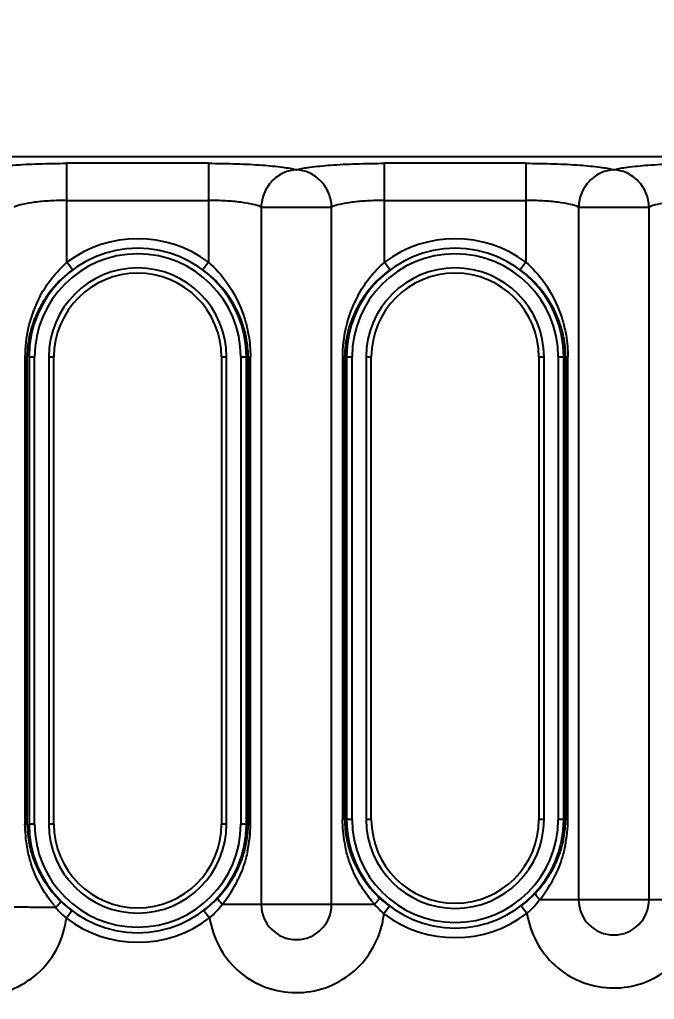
# Model space of a CAD drawing. Header units: millimetres. Extents: x 1147 to 12155, y -6137 to -4403.
# Drawn here: x 2883.8 to 2918, y -5393.4 to -5340.7 of the extents above; entities that cross this region are included whole.
import ezdxf

# ---------------------------------------------------------------- set-up
doc = ezdxf.new("R2010")
doc.units = ezdxf.units.MM
doc.header["$LTSCALE"] = 16.335
doc.header["$PDMODE"] = 3
doc.header["$PDSIZE"] = 0.3125
doc.layers.get('0').update_dxf_attribs({"linetype": 'CONTINUOUS'})
doc.layers.get('Defpoints').update_dxf_attribs({"linetype": 'CONTINUOUS'})
doc.styles.get("Standard").update_dxf_attribs({"font": 'txt', "width": 0.8})
doc.dimstyles.get("Standard").update_dxf_attribs({"dimtxt": 0.15625, "dimasz": 0.1875, "dimexe": 0.125, "dimexo": 0.0625, "dimtad": 0, "dimtih": 1, "dimtoh": 1, "dimdsep": 46, "dimtxsty": 'Standard', "dimcen": 0.09, "dimadec": 0, "dimazin": 0, "dimtp": 0.01, "dimtm": 0.01, "dimtfac": 1, "dimtofl": 0, "dimtmove": 0, "dimatfit": 3, "dimfxl": 0, "dimtolj": 1, "dimarcsym": 0})

# ---------------------------------------------------------------- blocks, each defined once
blk = doc.blocks.new('*D729')
at = {"color": 4, "lineweight": -2}
blk.add_line((2956.993, -5343.272), (3165.393, -5343.272), dxfattribs=at)
at = {"layer": 'Defpoints', "color": 0}
for p in [(2876.631, -5263.772), (2956.931, -5343.272), (3165.393, -5343.272)]:
    blk.add_point(p, dxfattribs=at)
at = {"color": 6, "insert": (3177.66, -5343.272), "char_height": 8, "attachment_point": 5}
blk.add_mtext('\\A1;79.50', dxfattribs=at)
blk = doc.blocks.new('*D730')
at = {"color": 4, "lineweight": -2}
blk.add_line((3079.093, -5391.772), (3165.393, -5391.772), dxfattribs=at)
at = {"layer": 'Defpoints', "color": 0}
for p in [(2876.631, -5263.772), (3079.031, -5391.772), (3165.393, -5391.772)]:
    blk.add_point(p, dxfattribs=at)
at = {"color": 6, "insert": (3179.26, -5391.772), "char_height": 8, "attachment_point": 5}
blk.add_mtext('\\A1;128.00', dxfattribs=at)
blk = doc.blocks.new('*D731')
at = {"color": 4, "lineweight": -2}
blk.add_line((3101.269, -5410.772), (3165.393, -5410.772), dxfattribs=at)
at = {"layer": 'Defpoints', "color": 0}
for p in [(2876.631, -5263.772), (3101.207, -5410.772), (3165.393, -5410.772)]:
    blk.add_point(p, dxfattribs=at)
at = {"color": 6, "insert": (3179.26, -5410.772), "char_height": 8, "attachment_point": 5}
blk.add_mtext('\\A1;147.00', dxfattribs=at)
blk = doc.blocks.new('*D732')
at = {"color": 4, "lineweight": -2}
blk.add_line((2882.256, -5430.772), (3165.393, -5430.772), dxfattribs=at)
at = {"layer": 'Defpoints', "color": 0}
for p in [(2876.631, -5263.772), (2882.193, -5430.772), (3165.393, -5430.772)]:
    blk.add_point(p, dxfattribs=at)
at = {"color": 6, "insert": (3179.26, -5430.772), "char_height": 8, "attachment_point": 5}
blk.add_mtext('\\A1;167.00', dxfattribs=at)
blk = doc.blocks.new('*D733')
at = {"color": 4, "lineweight": -2}
for p, q in [((3032.193, -5438.772), (3125.393, -5438.772)), ((3125.393, -5438.772), (3145.393, -5442.058)), ((3145.393, -5442.058), (3165.393, -5442.058))]:
    blk.add_line(p, q, dxfattribs=at)
at = {"layer": 'Defpoints', "color": 0}
for p in [(2876.631, -5263.772), (3032.131, -5438.772), (3165.393, -5442.058)]:
    blk.add_point(p, dxfattribs=at)
at = {"color": 6, "insert": (3179.26, -5442.058), "char_height": 8, "attachment_point": 5}
blk.add_mtext('\\A1;175.00', dxfattribs=at)
blk = doc.blocks.new('*D734')
at = {"color": 4, "lineweight": -2}
blk.add_line((3121.693, -5468.772), (3165.393, -5468.772), dxfattribs=at)
at = {"layer": 'Defpoints', "color": 0}
for p in [(2876.631, -5263.772), (3121.631, -5468.772), (3165.393, -5468.772)]:
    blk.add_point(p, dxfattribs=at)
at = {"color": 6, "insert": (3179.793, -5468.772), "char_height": 8, "attachment_point": 5}
blk.add_mtext('\\A1;205.00', dxfattribs=at)
blk = doc.blocks.new('*D747')
at = {"color": 4, "lineweight": -2}
blk.add_line((2954.631, -5436.334), (2954.631, -5507.604), dxfattribs=at)
at = {"layer": 'Defpoints', "color": 0}
for p in [(2876.631, -5263.772), (2954.631, -5436.272), (2954.631, -5507.604)]:
    blk.add_point(p, dxfattribs=at)
at = {"color": 6, "insert": (2954.631, -5519.337), "char_height": 8, "attachment_point": 5, "rotation": 90}
blk.add_mtext('\\A1;78.00', dxfattribs=at)
blk = doc.blocks.new('*D749')
at = {"color": 4, "lineweight": -2}
blk.add_line((2986.631, -5274.55), (2986.631, -5507.604), dxfattribs=at)
at = {"layer": 'Defpoints', "color": 0}
for p in [(2876.631, -5263.772), (2986.631, -5274.488), (2986.631, -5507.604)]:
    blk.add_point(p, dxfattribs=at)
at = {"color": 6, "insert": (2986.631, -5519.871), "char_height": 8, "attachment_point": 5, "rotation": 90}
blk.add_mtext('\\A1;110.00', dxfattribs=at)
blk = doc.blocks.new('*D750')
at = {"color": 4, "lineweight": -2}
blk.add_line((3026.631, -5444.334), (3026.631, -5507.604), dxfattribs=at)
at = {"layer": 'Defpoints', "color": 0}
for p in [(2876.631, -5263.772), (3026.631, -5444.272), (3026.631, -5507.604)]:
    blk.add_point(p, dxfattribs=at)
at = {"color": 6, "insert": (3026.631, -5520.937), "char_height": 8, "attachment_point": 5, "rotation": 90}
blk.add_mtext('\\A1;150.00', dxfattribs=at)
blk = doc.blocks.new('*D751')
at = {"color": 4, "lineweight": -2}
blk.add_line((3074.631, -5396.234), (3074.631, -5507.604), dxfattribs=at)
at = {"layer": 'Defpoints', "color": 0}
for p in [(2876.631, -5263.772), (3074.631, -5396.172), (3074.631, -5507.604)]:
    blk.add_point(p, dxfattribs=at)
at = {"color": 6, "insert": (3074.631, -5521.471), "char_height": 8, "attachment_point": 5, "rotation": 90}
blk.add_mtext('\\A1;198.00', dxfattribs=at)
blk = doc.blocks.new('*D752')
at = {"color": 4, "lineweight": -2}
for p, q in [((3076.129, -5328.214), (3076.129, -5467.604)), ((3076.129, -5467.604), (3085.917, -5487.604)), ((3085.917, -5487.604), (3085.917, -5507.604))]:
    blk.add_line(p, q, dxfattribs=at)
at = {"layer": 'Defpoints', "color": 0}
for p in [(2876.631, -5263.772), (3076.129, -5328.151), (3085.917, -5507.604)]:
    blk.add_point(p, dxfattribs=at)
at = {"color": 6, "insert": (3085.917, -5522.004), "char_height": 8, "attachment_point": 5, "rotation": 90}
blk.add_mtext('\\A1;199.50', dxfattribs=at)
blk = doc.blocks.new('*D753')
at = {"color": 4, "lineweight": -2}
blk.add_line((3106.631, -5328.592), (3106.631, -5507.604), dxfattribs=at)
at = {"layer": 'Defpoints', "color": 0}
for p in [(2876.631, -5263.772), (3106.631, -5328.529), (3106.631, -5507.604)]:
    blk.add_point(p, dxfattribs=at)
at = {"color": 6, "insert": (3106.631, -5522.004), "char_height": 8, "attachment_point": 5, "rotation": 90}
blk.add_mtext('\\A1;230.00', dxfattribs=at)
blk = doc.blocks.new('*D754')
at = {"color": 4, "lineweight": -2}
blk.add_line((3121.631, -5475.261), (3121.631, -5507.604), dxfattribs=at)
at = {"layer": 'Defpoints', "color": 0}
for p in [(2876.631, -5263.772), (3121.631, -5475.198), (3121.631, -5507.604)]:
    blk.add_point(p, dxfattribs=at)
at = {"color": 6, "insert": (3121.631, -5522.537), "char_height": 8, "attachment_point": 5, "rotation": 90}
blk.add_mtext('\\A1;245.00', dxfattribs=at)
blk = doc.blocks.new('*D766')
at = {"color": 4, "lineweight": -2}
for p, q in [((3098.631, -5291.234), (3098.631, -5467.483)), ((3098.631, -5467.483), (3098.531, -5487.483)), ((3098.531, -5487.483), (3098.531, -5507.483))]:
    blk.add_line(p, q, dxfattribs=at)
at = {"layer": 'Defpoints', "color": 0}
for p in [(2876.631, -5263.772), (3098.631, -5291.172), (3098.531, -5507.483)]:
    blk.add_point(p, dxfattribs=at)
at = {"color": 6, "insert": (3098.531, -5522.416), "char_height": 8, "attachment_point": 5, "rotation": 90}
blk.add_mtext('\\A1;222.00', dxfattribs=at)

msp = doc.modelspace()

# ---------------------------------------------------------------- linework, layer by layer
at = {"color": 7, "linetype": 'Continuous'}
for p, q in [((2825.691, -5348.033), (2937.626, -5348.033)), ((2894.013, -5348.395), (2886.397, -5348.395)), ((2886.397, -5353.719), (2886.397, -5348.395)), ((2894.013, -5348.395), (2894.013, -5353.719)), ((2911.106, -5348.395), (2903.491, -5348.395)), ((2903.491, -5353.719), (2903.491, -5348.395)), ((2911.106, -5348.395), (2911.106, -5353.719)), ((2886.397, -5350.395), (2894.013, -5350.395)), ((2903.491, -5350.395), (2911.106, -5350.395)), ((2896.856, -5350.747), (2900.647, -5350.747)), ((2896.856, -5350.747), (2896.856, -5388.28)), ((2900.647, -5388.28), (2900.647, -5350.747)), ((2913.95, -5350.747), (2917.741, -5350.747)), ((2913.95, -5350.747), (2913.95, -5388.029)), ((2917.741, -5388.029), (2917.741, -5350.747)), ((2886.697, -5354.12), (2886.397, -5353.719)), ((2894.013, -5353.719), (2893.713, -5354.12)), ((2903.791, -5354.12), (2903.491, -5353.719)), ((2911.106, -5353.719), (2910.806, -5354.12)), ((2884.258, -5358.819), (2884.134, -5358.819)), ((2884.134, -5358.819), (2884.134, -5383.956)), ((2884.258, -5383.956), (2884.258, -5358.819)), ((2884.354, -5358.819), (2884.654, -5358.819)), ((2884.354, -5358.819), (2884.354, -5383.956)), ((2884.654, -5383.956), (2884.654, -5358.819)), ((2885.415, -5358.819), (2885.691, -5358.819)), ((2885.415, -5358.819), (2885.415, -5383.956)), ((2885.691, -5383.956), (2885.691, -5358.819)), ((2894.719, -5358.819), (2894.995, -5358.819)), ((2894.719, -5358.819), (2894.719, -5383.956)), ((2894.995, -5383.956), (2894.995, -5358.819)), ((2895.756, -5358.819), (2896.057, -5358.819)), ((2895.756, -5358.819), (2895.756, -5383.956)), ((2896.057, -5383.956), (2896.057, -5358.819)), ((2896.152, -5358.819), (2896.276, -5358.819)), ((2896.152, -5358.819), (2896.152, -5383.956)), ((2896.276, -5383.956), (2896.276, -5358.819)), ((2901.352, -5358.819), (2901.227, -5358.819)), ((2901.227, -5358.819), (2901.227, -5383.705)), ((2901.352, -5383.705), (2901.352, -5358.819)), ((2901.447, -5358.819), (2901.748, -5358.819)), ((2901.447, -5358.819), (2901.447, -5383.705)), ((2901.748, -5383.705), (2901.748, -5358.819)), ((2902.509, -5358.819), (2902.785, -5358.819)), ((2902.509, -5358.819), (2902.509, -5383.705)), ((2902.785, -5383.705), (2902.785, -5358.819)), ((2911.812, -5358.819), (2912.088, -5358.819)), ((2911.812, -5358.819), (2911.812, -5383.705)), ((2912.088, -5383.705), (2912.088, -5358.819)), ((2912.849, -5358.819), (2913.15, -5358.819)), ((2912.849, -5358.819), (2912.849, -5383.705)), ((2913.15, -5383.705), (2913.15, -5358.819)), ((2913.245, -5358.819), (2913.37, -5358.819)), ((2913.245, -5358.819), (2913.245, -5383.705)), ((2913.37, -5383.705), (2913.37, -5358.819)), ((2884.258, -5383.956), (2884.134, -5383.956)), ((2884.654, -5383.956), (2884.354, -5383.956)), ((2885.691, -5383.956), (2885.415, -5383.956)), ((2894.995, -5383.956), (2894.719, -5383.956)), ((2896.057, -5383.956), (2895.756, -5383.956)), ((2896.152, -5383.956), (2896.276, -5383.956)), ((2901.352, -5383.705), (2901.227, -5383.705)), ((2901.748, -5383.705), (2901.447, -5383.705)), ((2902.785, -5383.705), (2902.509, -5383.705)), ((2912.088, -5383.705), (2911.812, -5383.705)), ((2913.15, -5383.705), (2912.849, -5383.705)), ((2913.245, -5383.705), (2913.37, -5383.705)), ((2902.957, -5388.28), (2894.762, -5388.28)), ((2903.766, -5388.385), (2903.464, -5388.785)), ((2910.864, -5388.359), (2911.169, -5388.758)), ((2920.191, -5388.029), (2911.855, -5388.029)), ((2885.793, -5388.452), (2884.834, -5388.444)), ((2886.665, -5388.63), (2886.362, -5389.03)), ((2893.771, -5388.611), (2894.076, -5389.009))]:
    msp.add_line(p, q, dxfattribs=at)
for centre, radius, start, end in [((2890.205, -5358.819), 6.365, 53.254, 126.746), ((2907.299, -5358.819), 6.365, 53.254, 126.746), ((2890.205, -5358.819), 5.852, 0, 180), ((2907.299, -5358.819), 5.852, 0, 180), ((2890.205, -5358.819), 5.551, 0, 180), ((2907.299, -5358.819), 5.551, 0, 180), ((2890.205, -5358.819), 4.79, 0, 180), ((2890.439, -5359.146), 6.265, 126.6715, 140.6233), ((2889.964, -5359.153), 6.275, 42.4543, 53.3202), ((2907.299, -5358.819), 4.79, 0, 180), ((2907.532, -5359.146), 6.265, 126.6715, 140.6233), ((2907.058, -5359.153), 6.275, 42.4543, 53.3202), ((2890.205, -5358.819), 4.514, 0, 180), ((2907.299, -5358.819), 4.514, 0, 180), ((2890.309, -5359.038), 6.097, 140.6354, 149.1366), ((2907.403, -5359.038), 6.097, 140.6354, 149.1366), ((2890.999, -5358.786), 6.86, 151.7095, 167.0764), ((2908.092, -5358.786), 6.86, 151.7095, 167.0764), ((2890.162, -5358.949), 5.924, 149.1427, 157.8689), ((2907.255, -5358.949), 5.924, 149.1427, 157.8689), ((2889.983, -5358.875), 5.732, 157.8753, 165.8913), ((2907.077, -5358.875), 5.732, 157.8753, 165.8913), ((2891.119, -5358.823), 6.985, 167.0025, 179.9679), ((2908.213, -5358.823), 6.985, 167.0025, 179.9679), ((2889.822, -5358.833), 5.565, 165.906, 173.2916), ((2890.521, -5358.836), 5.631, 0.1707, 11.287), ((2906.916, -5358.833), 5.565, 165.906, 173.2916), ((2907.615, -5358.836), 5.631, 0.1707, 11.287), ((2889.713, -5358.819), 5.455, 173.3051, 179.994), ((2906.807, -5358.819), 5.455, 173.3051, 179.994), ((2889.895, -5383.939), 5.637, 180.1798, 191.5572), ((2890.205, -5383.956), 5.852, 180, 0), ((2890.205, -5383.956), 5.551, 180, 360), ((2890.205, -5383.956), 4.79, 180, 360), ((2890.205, -5383.956), 4.514, 180, 0), ((2889.354, -5383.957), 6.922, 347.9149, 0.0027), ((2906.994, -5383.686), 5.642, 180.1875, 191.7637), ((2907.299, -5383.705), 5.852, 180, 0), ((2907.299, -5383.705), 5.551, 180, 360), ((2907.299, -5383.705), 4.79, 180, 360), ((2907.299, -5383.705), 4.514, 180, 0), ((2906.448, -5383.705), 6.922, 347.9149, 0.0027), ((2890.56, -5383.951), 5.59, 339.4433, 346.636), ((2907.654, -5383.699), 5.59, 339.4445, 346.636), ((2907.426, -5383.606), 5.836, 331.2454, 339.3673), ((2890.21, -5383.802), 5.979, 202.3928, 213.7429), ((2890.332, -5383.857), 5.836, 331.2454, 339.366), ((2907.314, -5383.544), 5.991, 202.8142, 214.4036), ((2890.023, -5383.695), 6.185, 326.9254, 331.3052), ((2906.679, -5383.835), 6.662, 320.9841, 334.6382), ((2907.117, -5383.443), 6.185, 326.9254, 331.3052), ((2889.586, -5384.086), 6.662, 320.9841, 334.6382), ((2892.931, -5382.569), 9.25, 218.5238, 219.4901), ((2890.479, -5383.582), 6.327, 225.5428, 230.5313), ((2898.752, -5388.28), 1.896, 180, 0), ((2910.015, -5382.275), 9.267, 219.4488, 220.39), ((2907.201, -5384.536), 5.66, 221.4134, 223.8461), ((2907.576, -5383.326), 6.333, 226.4973, 230.8872), ((2907.67, -5383.212), 6.481, 230.8781, 232.9536), ((2915.845, -5388.029), 1.896, 180.0001, 359.9999), ((2890.113, -5384.781), 5.669, 220.3572, 223.1043), ((2889.88, -5385.002), 5.349, 223.0769, 228.8664), ((2890.586, -5383.453), 6.494, 230.5195, 232.8577), ((2906.999, -5384.733), 5.378, 223.8247, 228.8934), ((2898.752, -5388.28), 4.739, 345.5025, 353.8825), ((2907.299, -5383.705), 6.365, 232.9511, 307.4549), ((2881.471, -5388.424), 4.928, 345.9715, 352.9325), ((2890.205, -5383.956), 6.365, 232.8591, 307.4549), ((2876.631, -3398.597), 1997.698, 265.604565, 274.395435), ((2876.631, -3398.597), 1998.398, 265.604565, 274.395435), ((2876.631, -3398.597), 1999.273, 265.604565, 274.395435)]:
    msp.add_arc(centre, radius, start, end, dxfattribs=at)
for points, knots in [([(2881.658, -5348.747), (2881.895, -5348.677), (2882.509, -5348.58), (2883.581, -5348.476), (2884.92, -5348.411), (2885.889, -5348.395), (2886.397, -5348.395)], [0, 0, 0, 0, 0.155949, 0.389404, 0.679649, 1, 1, 1, 1]), ([(2894.013, -5348.395), (2894.521, -5348.395), (2895.49, -5348.411), (2896.829, -5348.476), (2897.901, -5348.58), (2898.515, -5348.677), (2898.752, -5348.747)], [0, 0, 0, 0, 0.320374, 0.610618, 0.844066, 1, 1, 1, 1]), ([(2898.752, -5348.747), (2898.518, -5348.756), (2898.024, -5348.873), (2897.394, -5349.326), (2896.972, -5349.991), (2896.864, -5350.501), (2896.856, -5350.747)], [0, 0, 0, 0, 0.233579, 0.491555, 0.754782, 1, 1, 1, 1]), ([(2898.752, -5348.747), (2898.989, -5348.677), (2899.602, -5348.58), (2900.675, -5348.476), (2902.013, -5348.411), (2902.982, -5348.395), (2903.491, -5348.395)], [0, 0, 0, 0, 0.155949, 0.389404, 0.679649, 1, 1, 1, 1]), ([(2900.647, -5350.747), (2900.639, -5350.501), (2900.532, -5349.991), (2900.11, -5349.326), (2899.48, -5348.873), (2898.986, -5348.756), (2898.752, -5348.747)], [0, 0, 0, 0, 0.245218, 0.508445, 0.766421, 1, 1, 1, 1]), ([(2911.106, -5348.395), (2911.615, -5348.395), (2912.584, -5348.411), (2913.922, -5348.476), (2914.995, -5348.58), (2915.608, -5348.677), (2915.845, -5348.747)], [0, 0, 0, 0, 0.320374, 0.610618, 0.844066, 1, 1, 1, 1]), ([(2915.845, -5348.747), (2915.611, -5348.756), (2915.117, -5348.873), (2914.487, -5349.326), (2914.065, -5349.991), (2913.958, -5350.501), (2913.95, -5350.747)], [0, 0, 0, 0, 0.233579, 0.491555, 0.754782, 1, 1, 1, 1]), ([(2915.845, -5348.747), (2916.082, -5348.677), (2916.696, -5348.58), (2917.768, -5348.476), (2919.107, -5348.411), (2920.076, -5348.395), (2920.584, -5348.395)], [0, 0, 0, 0, 0.155949, 0.389404, 0.679649, 1, 1, 1, 1]), ([(2917.741, -5350.747), (2917.733, -5350.501), (2917.625, -5349.991), (2917.204, -5349.326), (2916.573, -5348.873), (2916.079, -5348.756), (2915.845, -5348.747)], [0, 0, 0, 0, 0.245218, 0.508445, 0.766421, 1, 1, 1, 1]), ([(2886.397, -5350.395), (2886.092, -5350.395), (2885.51, -5350.411), (2884.705, -5350.476), (2884.06, -5350.58), (2883.691, -5350.679), (2883.554, -5350.747)], [0, 0, 0, 0, 0.318055, 0.606823, 0.840028, 1, 1, 1, 1]), ([(2896.856, -5350.747), (2896.719, -5350.679), (2896.35, -5350.58), (2895.705, -5350.476), (2894.9, -5350.411), (2894.318, -5350.395), (2894.013, -5350.395)], [0, 0, 0, 0, 0.159969, 0.39318, 0.681951, 1, 1, 1, 1]), ([(2903.491, -5350.395), (2903.185, -5350.395), (2902.603, -5350.411), (2901.798, -5350.476), (2901.153, -5350.58), (2900.785, -5350.679), (2900.647, -5350.747)], [0, 0, 0, 0, 0.318055, 0.606823, 0.840028, 1, 1, 1, 1]), ([(2913.95, -5350.747), (2913.812, -5350.679), (2913.444, -5350.58), (2912.799, -5350.476), (2911.994, -5350.411), (2911.412, -5350.395), (2911.106, -5350.395)], [0, 0, 0, 0, 0.159969, 0.39318, 0.681951, 1, 1, 1, 1]), ([(2920.584, -5350.395), (2920.279, -5350.395), (2919.697, -5350.411), (2918.892, -5350.476), (2918.247, -5350.58), (2917.878, -5350.679), (2917.741, -5350.747)], [0, 0, 0, 0, 0.318055, 0.606823, 0.840028, 1, 1, 1, 1]), ([(2895.753, -5356.76), (2895.687, -5356.592), (2895.387, -5355.928), (2894.964, -5355.321), (2894.594, -5354.917)], [0, 0, 0, 0, 0.248204, 1, 1, 1, 1]), ([(2894.993, -5354.8), (2895.389, -5355.35), (2895.808, -5356.176), (2896.052, -5357.051), (2896.103, -5357.276)], [0, 0, 0, 0, 0.746536, 1, 1, 1, 1]), ([(2912.847, -5356.76), (2912.78, -5356.592), (2912.481, -5355.928), (2912.057, -5355.321), (2911.688, -5354.917)], [0, 0, 0, 0, 0.248204, 1, 1, 1, 1]), ([(2912.087, -5354.8), (2912.482, -5355.35), (2912.902, -5356.176), (2913.145, -5357.051), (2913.196, -5357.276)], [0, 0, 0, 0, 0.746536, 1, 1, 1, 1]), ([(2896.043, -5357.734), (2896.026, -5357.649), (2895.952, -5357.319), (2895.847, -5356.995), (2895.753, -5356.76)], [0, 0, 0, 0, 0.253093, 1, 1, 1, 1]), ([(2913.136, -5357.734), (2913.12, -5357.649), (2913.045, -5357.319), (2912.94, -5356.995), (2912.847, -5356.76)], [0, 0, 0, 0, 0.253093, 1, 1, 1, 1]), ([(2896.103, -5357.276), (2896.131, -5357.4), (2896.231, -5357.909), (2896.276, -5358.428), (2896.276, -5358.819)], [0, 0, 0, 0, 0.246522, 1, 1, 1, 1]), ([(2913.196, -5357.276), (2913.224, -5357.4), (2913.325, -5357.909), (2913.37, -5358.428), (2913.37, -5358.819)], [0, 0, 0, 0, 0.246522, 1, 1, 1, 1]), ([(2884.33, -5385.593), (2884.299, -5385.46), (2884.194, -5384.92), (2884.15, -5384.37), (2884.134, -5383.956)], [0, 0, 0, 0, 0.247794, 1, 1, 1, 1]), ([(2895.998, -5385.243), (2896.023, -5385.139), (2896.111, -5384.715), (2896.151, -5384.282), (2896.152, -5383.956)], [0, 0, 0, 0, 0.247439, 1, 1, 1, 1]), ([(2901.434, -5385.388), (2901.402, -5385.251), (2901.292, -5384.696), (2901.245, -5384.13), (2901.227, -5383.705)], [0, 0, 0, 0, 0.247727, 1, 1, 1, 1]), ([(2913.092, -5384.991), (2913.117, -5384.887), (2913.205, -5384.464), (2913.245, -5384.03), (2913.245, -5383.705)], [0, 0, 0, 0, 0.247439, 1, 1, 1, 1]), ([(2884.372, -5385.068), (2884.39, -5385.155), (2884.47, -5385.499), (2884.582, -5385.836), (2884.683, -5386.079)], [0, 0, 0, 0, 0.253185, 1, 1, 1, 1]), ([(2901.47, -5384.837), (2901.489, -5384.926), (2901.571, -5385.277), (2901.688, -5385.619), (2901.792, -5385.867)], [0, 0, 0, 0, 0.253203, 1, 1, 1, 1]), ([(2913.216, -5385.154), (2913.188, -5385.288), (2913.06, -5385.813), (2912.871, -5386.324), (2912.699, -5386.688)], [0, 0, 0, 0, 0.253593, 1, 1, 1, 1]), ([(2884.842, -5387.014), (2884.672, -5386.677), (2884.485, -5386.205), (2884.358, -5385.717), (2884.33, -5385.593)], [0, 0, 0, 0, 0.748361, 1, 1, 1, 1]), ([(2896.123, -5385.406), (2896.094, -5385.54), (2895.966, -5386.065), (2895.778, -5386.575), (2895.605, -5386.939)], [0, 0, 0, 0, 0.253593, 1, 1, 1, 1]), ([(2901.971, -5386.834), (2901.793, -5386.492), (2901.597, -5386.011), (2901.464, -5385.514), (2901.434, -5385.388)], [0, 0, 0, 0, 0.748455, 1, 1, 1, 1]), ([(2902.859, -5388.163), (2902.774, -5388.059), (2902.444, -5387.64), (2902.154, -5387.188), (2901.971, -5386.834)], [0, 0, 0, 0, 0.252335, 1, 1, 1, 1]), ([(2885.694, -5388.331), (2885.612, -5388.227), (2885.295, -5387.811), (2885.017, -5387.364), (2884.842, -5387.014)], [0, 0, 0, 0, 0.252251, 1, 1, 1, 1]), ([(2885.239, -5387.123), (2885.297, -5387.21), (2885.541, -5387.555), (2885.82, -5387.876), (2886.047, -5388.098)], [0, 0, 0, 0, 0.248154, 1, 1, 1, 1]), ([(2902.372, -5386.929), (2902.432, -5387.018), (2902.687, -5387.37), (2902.979, -5387.695), (2903.217, -5387.92)], [0, 0, 0, 0, 0.248039, 1, 1, 1, 1]), ([(2910.864, -5388.359), (2910.932, -5388.308), (2911.194, -5388.099), (2911.44, -5387.87), (2911.612, -5387.688)], [0, 0, 0, 0, 0.253316, 1, 1, 1, 1]), ([(2911.612, -5387.688), (2911.606, -5387.703), (2911.627, -5387.751), (2911.673, -5387.825), (2911.755, -5387.923), (2911.82, -5387.993), (2911.855, -5388.029)], [0, 0, 0, 0, 0.109733, 0.32764, 0.642555, 1, 1, 1, 1]), ([(2886.047, -5388.098), (2886.052, -5388.112), (2886.027, -5388.161), (2885.98, -5388.236), (2885.895, -5388.34), (2885.829, -5388.414), (2885.793, -5388.452)], [0, 0, 0, 0, 0.104428, 0.323124, 0.641431, 1, 1, 1, 1]), ([(2893.771, -5388.611), (2893.838, -5388.559), (2894.1, -5388.35), (2894.346, -5388.121), (2894.518, -5387.94)], [0, 0, 0, 0, 0.253316, 1, 1, 1, 1]), ([(2894.518, -5387.94), (2894.513, -5387.954), (2894.534, -5388.003), (2894.58, -5388.076), (2894.662, -5388.175), (2894.726, -5388.244), (2894.762, -5388.28)], [0, 0, 0, 0, 0.109733, 0.32764, 0.642555, 1, 1, 1, 1]), ([(2903.217, -5387.92), (2903.221, -5387.935), (2903.192, -5387.983), (2903.145, -5388.061), (2903.058, -5388.166), (2902.992, -5388.241), (2902.957, -5388.28)], [0, 0, 0, 0, 0.104924, 0.327425, 0.64653, 1, 1, 1, 1]), ([(2884.834, -5388.444), (2884.695, -5388.442), (2884.268, -5388.438), (2883.842, -5388.435), (2883.554, -5388.431)], [0, 0, 0, 0, 0.325855, 1, 1, 1, 1]), ([(2911.169, -5388.758), (2911.253, -5389.289), (2911.596, -5390.333), (2912.608, -5391.631), (2914, -5392.508), (2915.606, -5392.867), (2917.239, -5392.665), (2918.709, -5391.926), (2919.85, -5390.74), (2920.292, -5389.734), (2920.433, -5389.215)], [0, 0, 0, 0, 0.124984, 0.249981, 0.374972, 0.499961, 0.624955, 0.749961, 0.874975, 1, 1, 1, 1]), ([(2876.982, -5389.16), (2877.065, -5389.693), (2877.408, -5390.74), (2878.421, -5392.042), (2879.815, -5392.925), (2881.424, -5393.287), (2883.062, -5393.085), (2884.535, -5392.343), (2885.675, -5391.151), (2886.116, -5390.14), (2886.252, -5389.618)], [0, 0, 0, 0, 0.124989, 0.249995, 0.374995, 0.499993, 0.624991, 0.749992, 0.874997, 1, 1, 1, 1]), ([(2894.076, -5389.009), (2894.159, -5389.54), (2894.503, -5390.585), (2895.514, -5391.882), (2896.907, -5392.76), (2898.512, -5393.119), (2900.145, -5392.917), (2901.615, -5392.178), (2902.755, -5390.991), (2903.198, -5389.985), (2903.339, -5389.466)], [0, 0, 0, 0, 0.124985, 0.249982, 0.374975, 0.499965, 0.624959, 0.749964, 0.874979, 1, 1, 1, 1])]:
    msp.add_open_spline(points, degree=3, knots=knots, dxfattribs=at)
for points in [[(2884.958, -5355.535), (2885.324, -5354.855), (2885.815, -5354.226), (2886.397, -5353.719)], [(2894.013, -5353.719), (2894.38, -5354.038), (2894.71, -5354.404), (2894.993, -5354.8)], [(2902.052, -5355.535), (2902.418, -5354.855), (2902.908, -5354.226), (2903.491, -5353.719)], [(2911.107, -5353.719), (2911.473, -5354.038), (2911.803, -5354.404), (2912.087, -5354.8)], [(2911.612, -5387.688), (2911.867, -5387.421), (2912.098, -5387.128), (2912.3, -5386.819)], [(2894.518, -5387.94), (2894.774, -5387.673), (2895.004, -5387.38), (2895.206, -5387.07)], [(2894.076, -5389.009), (2894.328, -5388.791), (2894.554, -5388.541), (2894.762, -5388.28)], [(2911.169, -5388.757), (2911.422, -5388.539), (2911.648, -5388.29), (2911.855, -5388.029)]]:
    msp.add_open_spline(points, degree=3, dxfattribs=at)

# ---------------------------------------------------------------- dimensions: what is measured, and where the dimension line sits
for feature_location, offset, dtype, picture, middle in [((2956.931, -5343.272), (208.463, 0), 0, '*D729', (3177.66, -5343.272)), ((3079.031, -5391.772), (86.363, 0), 0, '*D730', (3179.26, -5391.772)), ((3101.207, -5410.772), (64.187, 0), 0, '*D731', (3179.26, -5410.772)), ((2882.193, -5430.772), (283.2, 0), 0, '*D732', (3179.26, -5430.772)), ((3032.131, -5438.772), (133.263, -3.286), 0, '*D733', (3179.26, -5442.058)), ((3121.631, -5468.772), (43.763, 0), 0, '*D734', (3179.793, -5468.772)), ((2954.631, -5436.272), (0, -71.332), 1, '*D747', (2954.631, -5519.337)), ((2986.631, -5274.488), (0, -233.116), 1, '*D749', (2986.631, -5519.871)), ((3026.631, -5444.272), (0, -63.332), 1, '*D750', (3026.631, -5520.937)), ((3074.631, -5396.172), (0, -111.432), 1, '*D751', (3074.631, -5521.471)), ((3076.129, -5328.151), (9.787, -179.453), 1, '*D752', (3085.917, -5522.004)), ((3106.631, -5328.529), (0, -179.075), 1, '*D753', (3106.631, -5522.004)), ((3121.631, -5475.198), (0, -32.405), 1, '*D754', (3121.631, -5522.537)), ((3098.631, -5291.172), (-0.1, -216.311), 1, '*D766', (3098.531, -5522.416))]:
    dim = msp.add_ordinate_dim(feature_location=feature_location, offset=offset, dtype=dtype, origin=(2876.631, -5263.772), dimstyle='Standard', override={"dimtxt": 8, "dimasz": 10, "dimgap": 0, "dimtih": 0, "dimtoh": 0, "dimzin": 0, "dimcen": 0, "dimclrd": 4, "dimclre": 4, "dimclrt": 6, "dimadec": 2, "dimtp": 0, "dimtm": 0, "dimtzin": 0})
    dim.commit()
    dim.dimension.update_dxf_attribs({"geometry": picture, "text_midpoint": middle})

doc.saveas('drawing.dxf')
